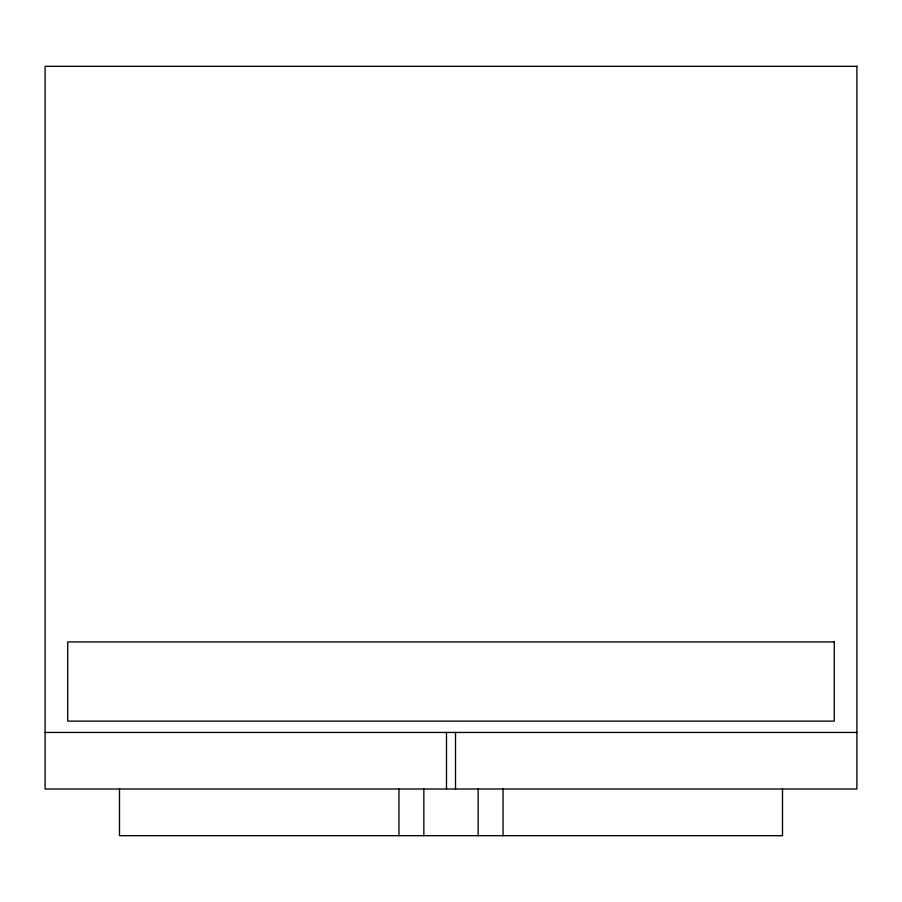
<?xml version="1.0" encoding="UTF-8"?>
<svg xmlns="http://www.w3.org/2000/svg" width="902" height="902" viewBox="0 0 902 902"><rect width="100%" height="100%" fill="white"/><g stroke="black" fill="none" stroke-linecap="round" stroke-linejoin="round"><path stroke-width="1.35" d="M45.1 732.447L856.9 732.447M782.508 789.013L782.508 835.68L119.492 835.68L119.492 789.013M503.045 789.013L503.045 835.68M478.15 789.013L478.15 835.68M455.521 732.447L455.521 789.013M446.479 732.447L446.479 789.013M423.85 789.013L423.85 835.68M398.955 789.013L398.955 835.68M856.9 66.32L45.1 66.32L45.1 789.013L856.9 789.013L856.9 66.32M834.271 641.931L67.729 641.931L67.729 721.126L834.271 721.126L834.271 641.931"/></g></svg>
